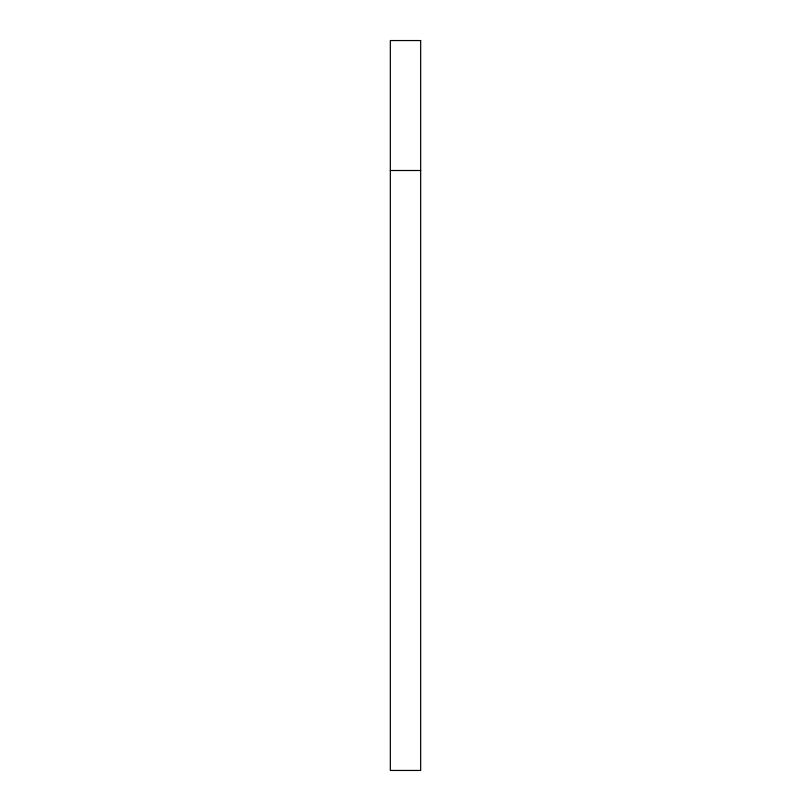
<?xml version="1.0" encoding="UTF-8"?>
<svg xmlns="http://www.w3.org/2000/svg" width="811" height="811" viewBox="0 0 811 811"><rect width="100%" height="100%" fill="white"/><g stroke="black" fill="none" stroke-linecap="round" stroke-linejoin="round"><path stroke-width="1.22" d="M390.334 170.503L420.666 170.503M420.666 40.55L390.334 40.55L390.334 770.45L420.666 770.45L420.666 40.55"/></g></svg>
